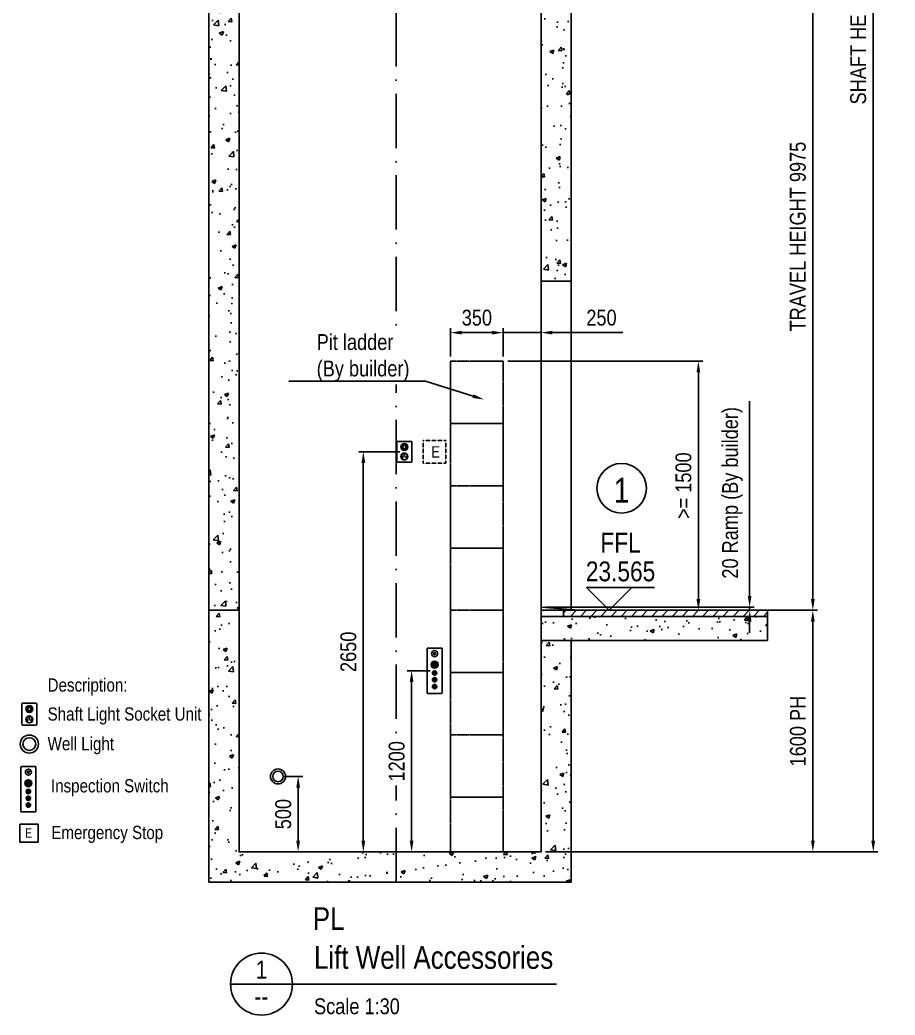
# Model space of a CAD drawing. Header units: millimetres. Extents: x -11456 to 9488, y -4443 to 11834.
# Drawn here: x -10179 to -4380, y -3563 to 3028 of the extents above; entities that cross this region are included whole.
import ezdxf
from ezdxf import colors
from ezdxf.entities.mleader import LeaderData, LeaderLine
from ezdxf.enums import TextEntityAlignment as Align
from ezdxf.math import Vec2, Vec3

# ---------------------------------------------------------------- set-up
doc = ezdxf.new("R2010")
doc.units = ezdxf.units.MM
doc.header["$MEASUREMENT"] = 0
doc.linetypes.add('ACAD_ISO10W100', pattern=[18, 12, -3, 0, -3])
doc.linetypes.add('DASHED', pattern=[0.75, 0.5, -0.25])
for name, color, linetype in [('CONT_35', 2, 'Continuous'), ('CONT_70', 4, 'Continuous'), ('DASHD_25', 1, 'ACAD_ISO10W100'), ('DASHD_35', 2, 'ACAD_ISO10W100'), ('DIM_35', 7, 'Continuous'), ('HATCH_35', 2, 'Continuous'), ('TEXT_35', 2, 'Continuous'), ('TEXT_DWGTITLE', 7, 'Continuous')]:
    doc.layers.add(name, color=color, linetype=linetype)
doc.styles.add('Arial Main', font='ARIALN.TTF')
doc.styles.add('ARIAL-N', font='ARIALN.TTF')
doc.styles.add('Romans', font='romans.shx', dxfattribs={"width": 0.75})
doc.dimstyles.new('KONE_30', dxfattribs={"dimscale": 30, "dimtxt": 3.5, "dimasz": 2.5, "dimexe": 1, "dimexo": 1, "dimgap": 1.5, "dimtad": 1, "dimdec": 0, "dimzin": 0, "dimdsep": 46, "dimtxsty": 'ARIAL-N', "dimcen": 0, "dimclrd": 256, "dimclre": 256, "dimclrt": 256, "dimadec": 1, "dimazin": 3, "dimtfac": 1, "dimtdec": 0, "dimtmove": 0, "dimatfit": 0, "dimfxl": 1, "dimtfill": 1, "dimtolj": 1, "dimtzin": 0, "dimarcsym": 0})
pattern_1 = [(50, (0, 1965.1), (273.277, -23.909), [28.575, -314.325]), (355, (0, 1965.1), (-52.865, 286.585), [22.86, -251.461]), (100.4514, (22.77, 1963.1), (220.412, 262.677), [24.285, -267.135]), (46.184, (0, 2041.3), (406.619, -63.063), [42.862, -471.487]), (96.6356, (33.9, 2036.05), (356.106, 371.14), [36.428, -400.703]), (351.184, (0, 2041.3), (356.106, 371.14), [34.29, -377.19]), (21, (38.1, 2022.26), (227.4216, -153.398), [28.575, -314.325]), (326, (38.1, 2022.26), (92.703, 276.282), [22.86, -251.46]), (71.4514, (57.05, 2009.47), (320.125, 122.884), [24.285, -267.135]), (37.5, (0, 1965.11), (4.6329, 126.8326), [0, -248.412, 0, -255.27, 0, -252.4125]), (7.5, (0, 1965.1), (100.2295, 150.271), [0, -145.542, 0, -242.697, 0, -96.2025]), (327.5, (-84.96, 1965.11), (203.3859, -8.5931), [0, -95.25, 0, -297.18, 0, -394.335]), (317.5, (-123.06, 1965.1), (222.194, 38.1397), [0, -123.825, 0, -197.358, 0, -280.035])]

# ---------------------------------------------------------------- blocks, each defined once
blk = doc.blocks.new('Shaft_PitLadder_SectionView_CHN')
at = {"layer": 'CONT_70', "linetype": 'DASHED'}
blk.add_lwpolyline([(-150, 0), (150, 0), (150, -300), (-150, -300), (-150, 0), (-150, -600), (150, -600), (150, -300), (150, -900), (-150, -900), (-150, -600), (-150, -1200), (150, -1200), (150, -900), (150, -1500), (-150, -1500), (-150, -1200), (-150, -1800), (150, -1800), (150, -1500), (150, -2100), (-150, -2100), (-150, -1800), (-150, -2364), (150, -2364), (150, -2100)], dxfattribs=at)
blk = doc.blocks.new('M004650412_PL1_ShaftAccessories')
at = {"layer": 'HATCH_35'}
h = blk.add_hatch(dxfattribs=at)
h.set_pattern_fill('AR-CONC', color=254, scale=30)
h.paths.add_polyline_path([(35.5, 13454.6), (40, 13454.6), (40, 13468.2), (40, 13565.1), (-1200, 13565.1), (-1200, 13365.1), (35.5, 13365.1)])
h.paths.add_polyline_path([(273.7, 13565.1), (40, 13565.1), (40, 13468.2), (40, 13454.6), (44.5, 13454.6), (44.5, 13365.1), (297.9, 13365.1)])
h.paths.add_polyline_path([(1200, 13565.1), (273.7, 13565.1), (297.9, 13365.1), (310.5, 13365.1), (310.5, 13454.6), (319.5, 13454.6), (319.5, 13365.1), (410.5, 13365.1), (410.5, 13454.6), (419.5, 13454.6), (419.5, 13365.1), (1200, 13365.1)])
h = blk.add_hatch(dxfattribs=at)
h.set_pattern_fill('AR-CONC', color=254, scale=30)
h.paths.add_polyline_path([(-1000, 12490.1), (-1200, 12490.1), (-1200, 8765.1), (-1000, 8765.1)])
h.paths.add_polyline_path([(-1000, 8765.1), (-1200, 8765.1), (-1200, 8165.1), (-1000, 8165.1)])
h.paths.add_polyline_path([(1200, 8565.1), (1000, 8565.1), (1000, 8165.1), (1200, 8165.1)])
h.paths.add_polyline_path([(1000, 10945.1), (1200, 10945.1), (1200, 13365.1), (1000, 13365.1)])
h.paths.add_polyline_path([(-1000, 13365.1), (-1200, 13365.1), (-1200, 12990.1), (-1000, 12990.1)])
h = blk.add_hatch(dxfattribs=at)
h.set_pattern_fill('ANSI31', color=254, scale=15)
h.set_pattern_definition([(45, (0, 1965.105), (-33.67596, 33.67596), [])])
h.paths.add_polyline_path([(1700, 8725.1), (1150, 8725.1), (1150, 8765.1), (1700, 8765.1)])
h = blk.add_hatch(dxfattribs=at)
h.set_pattern_fill('AR-CONC', color=254, scale=1.5)
h.set_pattern_definition(pattern_1)
h.paths.add_polyline_path([(-1200, 7815.1), (-1200, 3815.1), (-1000, 3815.1), (-1000, 7815.1)])
h = blk.add_hatch(dxfattribs=at)
h.set_pattern_fill('AR-CONC', color=254, scale=1.5)
h.set_pattern_definition(pattern_1)
h.paths.add_polyline_path([(1200, 7815.1), (1200, 5995.1), (1000, 5995.1), (1000, 7815.1)])
h = blk.add_hatch(dxfattribs=at)
h.set_pattern_fill('AR-CONC', color=254, scale=1.5)
h.set_pattern_definition(pattern_1)
h.paths.add_polyline_path([(-1200, 2015.1), (-1200, 3815.1), (-1000, 3815.1), (-1000, 2215.1), (1000, 2215.1), (1000, 3615.1), (1200, 3615.1), (1200, 2015.1)])
h.paths.add_polyline_path([(2501.1, 3615.1), (2501.1, 3775.1), (1000, 3775.1), (1000, 3615.1)])
h = blk.add_hatch(dxfattribs=at)
h.set_pattern_fill('ANSI31', color=254, scale=15)
h.set_pattern_definition([(45, (801.136, 1965.105), (-33.676, 33.676), [])])
h.paths.add_polyline_path([(2501.1, 3775.1), (1150, 3775.1), (1150, 3815.1), (2501.1, 3815.1)])
at = {"layer": 'CONT_70'}
for p, q in [((45, 4801.8), (45, 4928.5)), ((50, 4933.5), (140, 4933.5)), ((145, 4928.5), (145, 4801.8)), ((77.6, 4836.8), (78.4, 4837.6)), ((85.1, 4822), (77.6, 4836.8)), ((85.9, 4822.8), (78.4, 4837.6)), ((85.1, 4822), (85.9, 4822.8)), ((94.4, 4833.8), (94.4, 4850)), ((95.6, 4850), (94.4, 4850)), ((95.6, 4833.8), (94.4, 4833.8)), ((95.6, 4833.8), (95.6, 4850)), ((104.1, 4822.8), (111.6, 4837.6)), ((104.9, 4822), (104.1, 4822.8)), ((104.9, 4822), (112.4, 4836.8)), ((112.4, 4836.8), (111.6, 4837.6)), ((140, 4796.8), (50, 4796.8)), ((245, 3560.1), (245, 3270.1)), ((340, 3565.1), (250, 3565.1)), ((345, 3270.1), (345, 3560.1)), ((292, 3443.9), (292, 3466.3)), ((292, 3463.8), (292.5, 3463.8)), ((292.5, 3446.5), (292, 3446.5)), ((292.5, 3463.8), (292.5, 3457)), ((292.5, 3457), (292.5, 3446.5)), ((297.5, 3457), (297.5, 3463.8)), ((297.5, 3463.8), (298, 3463.8)), ((297.5, 3446.5), (297.5, 3457)), ((298, 3446.5), (297.5, 3446.5)), ((298, 3443.9), (298, 3466.3)), ((295, 3410.1), (292, 3406.8)), ((292, 3406.8), (293.8, 3406.8)), ((295, 3363.9), (292.5, 3361.1)), ((293.8, 3406.8), (293.8, 3390.1)), ((293.8, 3390.1), (296.2, 3390.1)), ((298, 3406.8), (295, 3410.1)), ((297.5, 3361.1), (295, 3363.9)), ((296.2, 3390.1), (296.2, 3406.8)), ((296.2, 3406.8), (298, 3406.8)), ((293.8, 3303.4), (292, 3303.4)), ((292, 3303.4), (295, 3300.1)), ((292.5, 3361.1), (294, 3361.1)), ((294, 3349.1), (292.5, 3349.1)), ((292.5, 3349.1), (295, 3346.3)), ((296.2, 3320.1), (293.8, 3320.1)), ((293.8, 3320.1), (293.8, 3303.4)), ((294, 3361.1), (294, 3349.1)), ((295, 3346.3), (297.5, 3349.1)), ((295, 3300.1), (298, 3303.4)), ((296, 3361.1), (297.5, 3361.1)), ((296, 3349.1), (296, 3361.1)), ((297.5, 3349.1), (296, 3349.1)), ((296.2, 3303.4), (296.2, 3320.1)), ((298, 3303.4), (296.2, 3303.4)), ((250, 3265.1), (340, 3265.1))]:
    blk.add_line(p, q, dxfattribs=at)
at = {"layer": 'CONT_70', "linetype": 'DASHED'}
for p, q in [((370, 4940.1), (220, 4940.1)), ((220, 4940.1), (220, 4790.1)), ((370, 4940.1), (370, 4790.1)), ((370, 4790.1), (220, 4790.1))]:
    blk.add_line(p, q, dxfattribs=at)
at = {"layer": 'CONT_70'}
for points in [[(1200, 13565.1), (-1200, 13565.1), (-1200, 13365.1), (1200, 13365.1)], [(-1200, 8765.1), (-1000, 8765.1), (-1000, 13365.1), (-1200, 13365.1)], [(1200, 10945.1), (1000, 10945.1), (1000, 13365.1), (1200, 13365.1)], [(1200, 13134.1), (1304, 13134.1), (1304, 12888.1), (1200, 12888.1)], [(-1000, 12990.1), (-1200, 12990.1), (-1200, 12490.1), (-1000, 12490.1)], [(-1085, 12990.1), (-1115, 12990.1), (-1115, 12490.1), (-1085, 12490.1)], [(1000, 8765.1), (1200, 8765.1), (1200, 10945.1), (1000, 10945.1)], [(1000, 8725.1), (1150, 8725.1), (1150, 8765.1), (1000, 8765.1)], [(1700, 8565.1), (1700, 8725.1), (1000, 8725.1), (1000, 8565.1)], [(1700, 8725.1), (1150, 8725.1), (1150, 8765.1), (1700, 8765.1)], [(1000, 3815.1), (1200, 3815.1), (1200, 5995.1), (1000, 5995.1)], [(-1200, 2015.1), (-1200, 3815.1), (-1000, 3815.1), (-1000, 2215.1), (1000, 2215.1), (1000, 3615.1), (1200, 3615.1), (1200, 2015.1)], [(1000, 3775.1), (1150, 3775.1), (1150, 3815.1), (1000, 3815.1)], [(2501.1, 3615.1), (2501.1, 3775.1), (1000, 3775.1), (1000, 3615.1)], [(2501.1, 3775.1), (1150, 3775.1), (1150, 3815.1), (2501.1, 3815.1)]]:
    blk.add_lwpolyline(points, close=True, dxfattribs=at)
for points in [[(-1000, 8165.1), (-1000, 8765.1), (-1200, 8765.1), (-1200, 8165.1)], [(1000, 8165.1), (1000, 8565.1), (1200, 8565.1), (1200, 8165.1)], [(-1200, 7815.1), (-1200, 3815.1), (-1000, 3815.1), (-1000, 7815.1)], [(1200, 7815.1), (1200, 5995.1), (1000, 5995.1), (1000, 7815.1)]]:
    blk.add_lwpolyline(points, dxfattribs=at)
for centre, radius in [((95, 4896.9), 23), ((95, 4896.9), 21.3), ((95, 4896.9), 12.3), ((95, 4896.9), 11.4), ((95, 4833.8), 23), ((95, 4833.8), 21.5), ((295, 3528.1), 20), ((295, 3528.1), 6.78), ((295, 3455.1), 23), ((295, 3455.1), 21.5), ((295, 3455.1), 14.2), ((295, 3455.1), 12.8), ((295, 3455.1), 12), ((295, 3400.1), 14.2), ((295, 3355.1), 14.2), ((295, 3400.1), 12.8), ((295, 3355.1), 12.8), ((295, 3310.1), 14.2), ((295, 3310.1), 12.8), ((-742.5, 2715.1), 50), ((-742.5, 2715.1), 35)]:
    blk.add_circle(centre, radius, dxfattribs=at)
for centre, radius, start, end in [((50, 4928.5), 5, 90, 180), ((140, 4928.5), 5, 0, 90), ((50, 4801.8), 5, 180, 270), ((140, 4801.8), 5, 270, 0), ((250, 3560.1), 5, 90, 180), ((340, 3560.1), 5, 0, 90), ((292.5, 3466.3), 0.5, 102.55586, 180), ((292.5, 3443.9), 0.5, 180, 257.44414), ((295, 3455.1), 9, 73.87239, 106.12761), ((295, 3465.6), 9, 253.87238, 286.12762), ((295, 3455.1), 9, 253.87265, 286.12726), ((297.5, 3466.3), 0.5, 0, 77.44414), ((297.5, 3443.9), 0.5, 282.55586, 0), ((250, 3270.1), 5, 180, 270), ((340, 3270.1), 5, 270, 0)]:
    blk.add_arc(centre, radius, start, end, dxfattribs=at)
for points, knots in [([(292, 3443.9), (292, 3443.9), (292, 3443.9), (292, 3443.9), (291.9, 3443.9), (291.9, 3443.9), (291.8, 3443.9), (291.6, 3444), (291.4, 3444), (291.2, 3444.1), (290.9, 3444.2), (290.5, 3444.3), (289.9, 3444.6), (289.1, 3445), (288.2, 3445.6), (287.3, 3446.3), (286.5, 3447.1), (285.5, 3448.4), (284.4, 3450.2), (283.6, 3452.6), (283.4, 3455.1), (283.6, 3457.6), (284.4, 3460), (285.7, 3462.2), (287.3, 3463.9), (289, 3465.2), (290.3, 3465.8), (291.2, 3466.1), (291.6, 3466.2), (291.9, 3466.3), (292, 3466.3), (292, 3466.3)], [0, 0, 0, 0, 0.000186, 0.000744, 0.001672, 0.002971, 0.006676, 0.011847, 0.018469, 0.026519, 0.035969, 0.046783, 0.072291, 0.102495, 0.136612, 0.173684, 0.212747, 0.253005, 0.334975, 0.417529, 0.500153, 0.582777, 0.665331, 0.747299, 0.826514, 0.897615, 0.953266, 0.973513, 0.98817, 0.997034, 1, 1, 1, 1]), ([(292.5, 3463.8), (292.5, 3463.9), (292.5, 3464.3), (292.5, 3464.9), (292.4, 3465.4), (292.4, 3465.9), (292.4, 3466.2), (292.4, 3466.4), (292.4, 3466.6), (292.4, 3466.7), (292.4, 3466.7), (292.4, 3466.8), (292.4, 3466.8), (292.4, 3466.8)], [0, 0, 0, 0, 0.193056, 0.379214, 0.551575, 0.703504, 0.8289, 0.879969, 0.922542, 0.956144, 0.980419, 0.995085, 1, 1, 1, 1]), ([(292.4, 3443.4), (292.4, 3443.4), (292.4, 3443.4), (292.4, 3443.5), (292.4, 3443.5), (292.4, 3443.6), (292.4, 3443.8), (292.4, 3444), (292.4, 3444.3), (292.4, 3444.8), (292.5, 3445.3), (292.5, 3445.9), (292.5, 3446.3), (292.5, 3446.5)], [0, 0, 0, 0, 0.004915, 0.019581, 0.043856, 0.077458, 0.120031, 0.1711, 0.296496, 0.448425, 0.620786, 0.806944, 1, 1, 1, 1]), ([(297.6, 3466.8), (297.6, 3466.8), (297.6, 3466.8), (297.6, 3466.7), (297.6, 3466.7), (297.6, 3466.6), (297.6, 3466.4), (297.6, 3466.2), (297.6, 3465.9), (297.6, 3465.4), (297.5, 3464.9), (297.5, 3464.3), (297.5, 3463.9), (297.5, 3463.8)], [0, 0, 0, 0, 0.004915, 0.019581, 0.043856, 0.077458, 0.120031, 0.1711, 0.296496, 0.448425, 0.620786, 0.806944, 1, 1, 1, 1]), ([(297.5, 3446.5), (297.5, 3446.3), (297.5, 3445.9), (297.5, 3445.3), (297.6, 3444.8), (297.6, 3444.3), (297.6, 3444), (297.6, 3443.8), (297.6, 3443.6), (297.6, 3443.5), (297.6, 3443.5), (297.6, 3443.4), (297.6, 3443.4), (297.6, 3443.4)], [0, 0, 0, 0, 0.193056, 0.379214, 0.551575, 0.703504, 0.8289, 0.879969, 0.922542, 0.956144, 0.980419, 0.995085, 1, 1, 1, 1]), ([(298, 3466.3), (298, 3466.3), (298, 3466.3), (298, 3466.3), (298.1, 3466.3), (298.1, 3466.3), (298.2, 3466.3), (298.4, 3466.2), (298.6, 3466.2), (298.8, 3466.1), (299.1, 3466), (299.5, 3465.9), (300.1, 3465.6), (300.9, 3465.2), (301.8, 3464.6), (302.7, 3463.9), (303.5, 3463.1), (304.5, 3461.8), (305.6, 3460), (306.4, 3457.6), (306.6, 3455.1), (306.4, 3452.6), (305.6, 3450.2), (304.3, 3448), (302.7, 3446.3), (301.3, 3445.2), (300.1, 3444.6), (299.4, 3444.3), (298.8, 3444.1), (298.4, 3444), (298.1, 3443.9), (298, 3443.9), (298, 3443.9)], [0, 0, 0, 0, 0.000186, 0.000744, 0.001672, 0.00297, 0.006675, 0.011846, 0.018468, 0.026518, 0.035968, 0.046782, 0.072289, 0.102492, 0.136608, 0.173679, 0.212741, 0.252997, 0.334964, 0.417514, 0.500134, 0.582755, 0.665305, 0.74727, 0.826482, 0.89758, 0.927775, 0.95327, 0.973516, 0.988171, 0.997034, 1, 1, 1, 1])]:
    blk.add_open_spline(points, degree=3, knots=knots, dxfattribs=at)
at = {"layer": 'DASHD_25', "ltscale": 30}
for p, q in [((40, 8165.1), (40, 13565.1)), ((40, 2015.1), (40, 7815.1))]:
    blk.add_line(p, q, dxfattribs=at)
at = {"layer": 'DASHD_35', "ltscale": 20}
for p, q in [((-1280, 8165.1), (1280, 8165.1)), ((-1280, 7815.1), (1280, 7815.1))]:
    blk.add_line(p, q, dxfattribs=at)
at = {"layer": 'HATCH_35', "xscale": 1.166666666666667, "yscale": 1.375, "zscale": 1.166666666666667}
blk.add_blockref('Shaft_PitLadder_SectionView_CHN', (575, 5465.1), dxfattribs=at)
at = {"layer": 'CONT_70', "insert": (273.6, 4902), "char_height": 75, "width": 10.492, "attachment_point": 1, "style": 'ARIAL-N'}
blk.add_mtext('E', dxfattribs=at)
blk = doc.blocks.new('*D33')
at = {"layer": 'Defpoints', "color": 0, "transparency": 16777216}
for p in [(-7430.8, -1281.9), (-7583.2, -2481.9), (-6725.8, -2481.9)]:
    blk.add_point(p, dxfattribs=at)
at = {"layer": 'DIM_35', "lineweight": -2, "transparency": 16777216}
for p, q in [((-7460.8, -1281.9), (-7613.2, -1281.9)), ((-7583.2, -1356.9), (-7583.2, -2406.9)), ((-6755.8, -2481.9), (-7613.2, -2481.9))]:
    blk.add_line(p, q, dxfattribs=at)
at = {"layer": 'DIM_35', "transparency": 16777216}
for points in [[(-7595.7, -1356.9), (-7570.7, -1356.9), (-7583.2, -1281.9)], [(-7595.7, -2406.9), (-7570.7, -2406.9), (-7583.2, -2481.9)]]:
    blk.add_solid(points, dxfattribs=at)
at = {"layer": 'DIM_35', "transparency": 16777216, "insert": (-7681.8, -1881.9), "char_height": 105, "attachment_point": 5, "rotation": 90, "style": 'ARIAL-N', "bg_fill": 3, "box_fill_scale": 1.25, "bg_fill_color": 256, "bg_fill_true_color": 13158600, "bg_fill_transparency": 0}
blk.add_mtext('\\A1;1200', dxfattribs=at)
blk = doc.blocks.new('*D34')
at = {"layer": 'Defpoints', "color": 0, "transparency": 16777216}
for p in [(-7903.1, 168.1), (-7630.8, 168.1), (-7685.8, -2481.9)]:
    blk.add_point(p, dxfattribs=at)
at = {"layer": 'DIM_35', "lineweight": -2, "transparency": 16777216}
for p, q in [((-7660.8, 168.1), (-7933.1, 168.1)), ((-7903.1, -2406.9), (-7903.1, 93.1)), ((-7715.8, -2481.9), (-7933.1, -2481.9))]:
    blk.add_line(p, q, dxfattribs=at)
at = {"layer": 'DIM_35', "transparency": 16777216}
for points in [[(-7915.6, 93.1), (-7890.6, 93.1), (-7903.1, 168.1)], [(-7915.6, -2406.9), (-7890.6, -2406.9), (-7903.1, -2481.9)]]:
    blk.add_solid(points, dxfattribs=at)
at = {"layer": 'DIM_35', "transparency": 16777216, "insert": (-8001.7, -1156.9), "char_height": 105, "attachment_point": 5, "rotation": 90, "style": 'ARIAL-N', "bg_fill": 3, "box_fill_scale": 1.25, "bg_fill_color": 256, "bg_fill_true_color": 13158600, "bg_fill_transparency": 0}
blk.add_mtext('\\A1;2650', dxfattribs=at)
blk = doc.blocks.new('*D35')
at = {"layer": 'Defpoints', "color": 0, "transparency": 16777216}
for p in [(-6975.8, 768.1), (-6725.8, -881.9), (-5683.2, -881.9)]:
    blk.add_point(p, dxfattribs=at)
at = {"layer": 'DIM_35', "lineweight": -2, "transparency": 16777216}
for p, q in [((-6945.8, 768.1), (-5653.2, 768.1)), ((-5683.2, 693.1), (-5683.2, -806.9)), ((-6695.8, -881.9), (-5653.2, -881.9))]:
    blk.add_line(p, q, dxfattribs=at)
at = {"layer": 'DIM_35', "transparency": 16777216}
for points in [[(-5695.7, 693.1), (-5670.7, 693.1), (-5683.2, 768.1)], [(-5695.7, -806.9), (-5670.7, -806.9), (-5683.2, -881.9)]]:
    blk.add_solid(points, dxfattribs=at)
at = {"layer": 'DIM_35', "transparency": 16777216, "insert": (-5781.8, -56.9), "char_height": 105, "attachment_point": 5, "rotation": 90, "style": 'ARIAL-N', "bg_fill": 3, "box_fill_scale": 1.25, "bg_fill_color": 256, "bg_fill_true_color": 13158600, "bg_fill_transparency": 0}
blk.add_mtext('\\A1;>= 1500', dxfattribs=at)
blk = doc.blocks.new('*D36')
at = {"layer": 'Defpoints', "color": 0, "transparency": 16777216}
for p in [(-7325.8, 957), (-7325.8, 768.1), (-6975.8, 768.1)]:
    blk.add_point(p, dxfattribs=at)
at = {"layer": 'DIM_35', "lineweight": -2, "transparency": 16777216}
for p, q in [((-7325.8, 798.1), (-7325.8, 987)), ((-7050.8, 957), (-7250.8, 957)), ((-6975.8, 798.1), (-6975.8, 987))]:
    blk.add_line(p, q, dxfattribs=at)
at = {"layer": 'DIM_35', "transparency": 16777216}
for points in [[(-7250.8, 969.5), (-7250.8, 944.5), (-7325.8, 957)], [(-7050.8, 969.5), (-7050.8, 944.5), (-6975.8, 957)]]:
    blk.add_solid(points, dxfattribs=at)
at = {"layer": 'DIM_35', "transparency": 16777216, "insert": (-7150.8, 1055.6), "char_height": 105, "attachment_point": 5, "style": 'ARIAL-N', "bg_fill": 3, "box_fill_scale": 1.25, "bg_fill_color": 256, "bg_fill_true_color": 13158600, "bg_fill_transparency": 0}
blk.add_mtext('\\A1;350', dxfattribs=at)
blk = doc.blocks.new('*D37')
at = {"layer": 'Defpoints', "color": 0, "transparency": 16777216}
for p in [(-8468.3, -1981.9), (-8334.9, -1981.9), (-8725.8, -2481.9)]:
    blk.add_point(p, dxfattribs=at)
at = {"layer": 'DIM_35', "lineweight": -2, "transparency": 16777216}
for p, q in [((-8438.3, -1981.9), (-8304.9, -1981.9)), ((-8334.9, -2406.9), (-8334.9, -2056.9)), ((-8695.8, -2481.9), (-8304.9, -2481.9))]:
    blk.add_line(p, q, dxfattribs=at)
at = {"layer": 'DIM_35', "transparency": 16777216}
for points in [[(-8347.4, -2056.9), (-8322.4, -2056.9), (-8334.9, -1981.9)], [(-8347.4, -2406.9), (-8322.4, -2406.9), (-8334.9, -2481.9)]]:
    blk.add_solid(points, dxfattribs=at)
at = {"layer": 'DIM_35', "transparency": 16777216, "insert": (-8433.5, -2231.9), "char_height": 105, "attachment_point": 5, "rotation": 90, "style": 'ARIAL-N', "bg_fill": 3, "box_fill_scale": 1.25, "bg_fill_color": 256, "bg_fill_true_color": 13158600, "bg_fill_transparency": 0}
blk.add_mtext('\\A1;500', dxfattribs=at)
blk = doc.blocks.new('*D38')
at = {"layer": 'Defpoints', "color": 0, "transparency": 16777216}
for p in [(-6725.8, -861.9), (-6725.8, -881.9), (-5343.5, -861.9)]:
    blk.add_point(p, dxfattribs=at)
at = {"layer": 'DIM_35', "lineweight": -2, "transparency": 16777216}
for p, q in [((-5343.5, -786.9), (-5343.5, 503.8)), ((-6695.8, -861.9), (-5313.5, -861.9)), ((-6695.8, -881.9), (-5313.5, -881.9)), ((-5343.5, -881.9), (-5343.5, -861.9)), ((-5343.5, -956.9), (-5343.5, -1031.9))]:
    blk.add_line(p, q, dxfattribs=at)
at = {"layer": 'DIM_35', "transparency": 16777216}
for points in [[(-5356, -786.9), (-5331, -786.9), (-5343.5, -861.9)], [(-5356, -956.9), (-5331, -956.9), (-5343.5, -881.9)]]:
    blk.add_solid(points, dxfattribs=at)
at = {"layer": 'DIM_35', "transparency": 16777216, "insert": (-5457.3, -104), "char_height": 105, "attachment_point": 5, "rotation": 90, "style": 'ARIAL-N', "bg_fill": 3, "box_fill_scale": 1.25, "bg_fill_color": 256, "bg_fill_true_color": 13158600, "bg_fill_transparency": 0}
blk.add_mtext('\\A1;20 Ramp (By builder)', dxfattribs=at)
blk = doc.blocks.new('Floor_marker')
blk.add_circle((0.15, -5.02), 3.5)
at = {"layer": 'CONT_35', "style": 'Romans', "width": 0.9}
blk.add_attdef('?', text='', height=3.5, dxfattribs=at).set_placement((0.15, -5.29), align=Align.MIDDLE)
blk = doc.blocks.new('*D29')
at = {"layer": 'Defpoints', "color": 0, "transparency": 16777216}
for p in [(-6525.8, -881.9), (-6725.8, -2481.9), (-4924.7, -2481.9)]:
    blk.add_point(p, dxfattribs=at)
at = {"layer": 'DIM_35', "lineweight": -2, "transparency": 16777216}
for p, q in [((-6495.8, -881.9), (-4894.7, -881.9)), ((-4924.7, -956.9), (-4924.7, -2406.9)), ((-6695.8, -2481.9), (-4894.7, -2481.9))]:
    blk.add_line(p, q, dxfattribs=at)
at = {"layer": 'DIM_35', "transparency": 16777216}
for points in [[(-4937.2, -956.9), (-4912.2, -956.9), (-4924.7, -881.9)], [(-4937.2, -2406.9), (-4912.2, -2406.9), (-4924.7, -2481.9)]]:
    blk.add_solid(points, dxfattribs=at)
at = {"layer": 'DIM_35', "transparency": 16777216, "insert": (-5023.3, -1681.9), "char_height": 105, "attachment_point": 5, "rotation": 90, "style": 'ARIAL-N', "bg_fill": 3, "box_fill_scale": 1.25, "bg_fill_color": 256, "bg_fill_true_color": 13158600, "bg_fill_transparency": 0}
blk.add_mtext('\\A1;1600 PH', dxfattribs=at)
blk = doc.blocks.new('*D30')
at = {"layer": 'Defpoints', "color": 0, "transparency": 16777216}
for p in [(-6025.8, 4068.1), (-4924.7, 4068.1), (-6525.8, -881.9)]:
    blk.add_point(p, dxfattribs=at)
at = {"layer": 'DIM_35', "lineweight": -2, "transparency": 16777216}
for p, q in [((-5995.8, 4068.1), (-4894.7, 4068.1)), ((-4924.7, -806.9), (-4924.7, 3993.1)), ((-6495.8, -881.9), (-4894.7, -881.9))]:
    blk.add_line(p, q, dxfattribs=at)
at = {"layer": 'DIM_35', "transparency": 16777216}
for points in [[(-4937.2, 3993.1), (-4912.2, 3993.1), (-4924.7, 4068.1)], [(-4937.2, -806.9), (-4912.2, -806.9), (-4924.7, -881.9)]]:
    blk.add_solid(points, dxfattribs=at)
at = {"layer": 'DIM_35', "transparency": 16777216, "insert": (-5024, 1593.1), "char_height": 105, "attachment_point": 5, "rotation": 90, "style": 'ARIAL-N', "bg_fill": 3, "box_fill_scale": 1.25, "bg_fill_color": 256, "bg_fill_true_color": 13158600, "bg_fill_transparency": 0}
blk.add_mtext('\\A1;TRAVEL HEIGHT 9975', dxfattribs=at)
blk = doc.blocks.new('*D32')
at = {"layer": 'Defpoints', "color": 0, "transparency": 16777216}
for p in [(-6525.8, 8668.1), (-4524.7, 8668.1), (-6725.8, -2481.9)]:
    blk.add_point(p, dxfattribs=at)
at = {"layer": 'DIM_35', "lineweight": -2, "transparency": 16777216}
for p, q in [((-6495.8, 8668.1), (-4494.7, 8668.1)), ((-4524.7, -2406.9), (-4524.7, 8593.1)), ((-6695.8, -2481.9), (-4494.7, -2481.9))]:
    blk.add_line(p, q, dxfattribs=at)
at = {"layer": 'DIM_35', "transparency": 16777216}
for points in [[(-4537.2, 8593.1), (-4512.2, 8593.1), (-4524.7, 8668.1)], [(-4537.2, -2406.9), (-4512.2, -2406.9), (-4524.7, -2481.9)]]:
    blk.add_solid(points, dxfattribs=at)
at = {"layer": 'DIM_35', "transparency": 16777216, "insert": (-4624, 3093.1), "char_height": 105, "attachment_point": 5, "rotation": 90, "style": 'ARIAL-N', "bg_fill": 3, "box_fill_scale": 1.25, "bg_fill_color": 256, "bg_fill_true_color": 13158600, "bg_fill_transparency": 0}
blk.add_mtext('\\A1;SHAFT HEIGHT 16175', dxfattribs=at)
blk = doc.blocks.new('*D39')
at = {"layer": 'Defpoints', "color": 0, "transparency": 16777216}
for p in [(-6725.8, 957), (-6975.8, 768.1), (-6725.8, -881.9)]:
    blk.add_point(p, dxfattribs=at)
at = {"layer": 'DIM_35', "lineweight": -2, "transparency": 16777216}
for p, q in [((-7050.8, 957), (-7125.8, 957)), ((-6975.8, 798.1), (-6975.8, 987)), ((-6975.8, 957), (-6725.8, 957)), ((-6725.8, -851.9), (-6725.8, 987)), ((-6650.8, 957), (-6184.5, 957))]:
    blk.add_line(p, q, dxfattribs=at)
at = {"layer": 'DIM_35', "transparency": 16777216}
for points in [[(-7050.8, 969.5), (-7050.8, 944.5), (-6975.8, 957)], [(-6650.8, 969.5), (-6650.8, 944.5), (-6725.8, 957)]]:
    blk.add_solid(points, dxfattribs=at)
at = {"layer": 'DIM_35', "transparency": 16777216, "insert": (-6325.1, 1055.6), "char_height": 105, "attachment_point": 5, "style": 'ARIAL-N', "bg_fill": 3, "box_fill_scale": 1.25, "bg_fill_color": 256, "bg_fill_true_color": 13158600, "bg_fill_transparency": 0}
blk.add_mtext('\\A1;250', dxfattribs=at)

msp = doc.modelspace()

# ---------------------------------------------------------------- linework, layer by layer
at = {"color": 4, "linetype": 'Continuous'}
for p, q in [((-10178.5, -2297.6), (-10058.5, -2297.6)), ((-10178.5, -2417.6), (-10058.5, -2417.6))]:
    msp.add_line(p, q, dxfattribs=at)
at = {"color": 4}
for p, q in [((-10178.5, -2297.6), (-10178.5, -2417.6)), ((-10058.5, -2297.6), (-10058.5, -2417.6))]:
    msp.add_line(p, q, dxfattribs=at)
msp.add_line((-8783.1, -3357.3), (-6622.2, -3357.3))
at = {"color": 4, "linetype": 'Continuous'}
for radius in [60, 42]:
    msp.add_circle((-10116, -1767.7), radius, dxfattribs=at)
msp.add_circle((-8577.7, -3357.3), 205.3)
at = {"layer": 'CONT_70'}
for p, q in [((-10166, -1636.8), (-10166, -1501.8)), ((-10161, -1496.8), (-10071, -1496.8)), ((-10066, -1501.8), (-10066, -1636.8)), ((-10071, -1641.8), (-10161, -1641.8)), ((-10133.3, -1601.8), (-10132.6, -1600.9)), ((-10125.8, -1616.6), (-10133.3, -1601.8)), ((-10125.1, -1615.7), (-10132.6, -1600.9)), ((-10125.8, -1616.6), (-10125.1, -1615.7)), ((-10116.6, -1604.8), (-10116.6, -1588.5)), ((-10115.3, -1588.5), (-10116.6, -1588.5)), ((-10115.3, -1604.8), (-10116.6, -1604.8)), ((-10115.3, -1604.8), (-10115.3, -1588.5)), ((-10106.9, -1615.7), (-10099.4, -1600.9)), ((-10106.1, -1616.6), (-10106.9, -1615.7)), ((-10106.1, -1616.6), (-10098.6, -1601.8)), ((-10098.6, -1601.8), (-10099.4, -1600.9)), ((-10172.4, -1921.9), (-10172.4, -2211.9)), ((-10077.4, -1916.9), (-10167.4, -1916.9)), ((-10072.4, -2211.9), (-10072.4, -1921.9)), ((-10125.4, -2038.1), (-10125.4, -2015.7)), ((-10125.4, -2018.2), (-10124.9, -2018.2)), ((-10124.9, -2035.5), (-10125.4, -2035.5)), ((-10124.9, -2018.2), (-10124.9, -2025)), ((-10124.9, -2025), (-10124.9, -2035.5)), ((-10119.9, -2025), (-10119.9, -2018.2)), ((-10119.9, -2018.2), (-10119.4, -2018.2)), ((-10119.9, -2035.5), (-10119.9, -2025)), ((-10119.4, -2035.5), (-10119.9, -2035.5)), ((-10119.4, -2038.1), (-10119.4, -2015.7)), ((-10122.4, -2071.9), (-10125.4, -2075.2)), ((-10125.4, -2075.2), (-10123.6, -2075.2)), ((-10123.6, -2075.2), (-10123.6, -2091.9)), ((-10123.6, -2091.9), (-10121.1, -2091.9)), ((-10119.4, -2075.2), (-10122.4, -2071.9)), ((-10121.1, -2091.9), (-10121.1, -2075.2)), ((-10121.1, -2075.2), (-10119.4, -2075.2)), ((-10122.4, -2118.1), (-10124.9, -2120.9)), ((-10124.9, -2120.9), (-10123.4, -2120.9)), ((-10123.4, -2132.9), (-10124.9, -2132.9)), ((-10124.9, -2132.9), (-10122.4, -2135.7)), ((-10121.1, -2161.9), (-10123.6, -2161.9)), ((-10123.6, -2161.9), (-10123.6, -2178.6)), ((-10123.4, -2120.9), (-10123.4, -2132.9)), ((-10119.9, -2120.9), (-10122.4, -2118.1)), ((-10122.4, -2135.7), (-10119.9, -2132.9)), ((-10121.4, -2120.9), (-10119.9, -2120.9)), ((-10121.4, -2132.9), (-10121.4, -2120.9)), ((-10119.9, -2132.9), (-10121.4, -2132.9)), ((-10121.1, -2178.6), (-10121.1, -2161.9)), ((-10167.4, -2216.9), (-10077.4, -2216.9)), ((-10123.6, -2178.6), (-10125.4, -2178.6)), ((-10125.4, -2178.6), (-10122.4, -2181.9)), ((-10122.4, -2181.9), (-10119.4, -2178.6)), ((-10119.4, -2178.6), (-10121.1, -2178.6))]:
    msp.add_line(p, q, dxfattribs=at)
for centre, radius in [((-10116, -1535.3), 23), ((-10116, -1535.3), 21.3), ((-10116, -1535.3), 12.3), ((-10116, -1535.3), 11.4), ((-10116, -1604.8), 23), ((-10116, -1604.8), 21.5), ((-10122.4, -1953.9), 20), ((-10122.4, -1953.9), 6.78), ((-10122.4, -2026.9), 23), ((-10122.4, -2026.9), 21.5), ((-10122.4, -2026.9), 14.2), ((-10122.4, -2026.9), 12.8), ((-10122.4, -2026.9), 12), ((-10122.4, -2081.9), 14.2), ((-10122.4, -2081.9), 12.8), ((-10122.4, -2126.9), 14.2), ((-10122.4, -2171.9), 14.2), ((-10122.4, -2126.9), 12.8), ((-10122.4, -2171.9), 12.8)]:
    msp.add_circle(centre, radius, dxfattribs=at)
for centre, radius, start, end in [((-10161, -1501.8), 5, 90, 180), ((-10071, -1501.8), 5, 0, 90), ((-10161, -1636.8), 5, 180, 270), ((-10071, -1636.8), 5, 270, 0), ((-10167.4, -1921.9), 5, 90, 180), ((-10077.4, -1921.9), 5, 0, 90), ((-10124.9, -2015.7), 0.5, 102.55586, 180), ((-10124.9, -2038.1), 0.5, 180, 257.44414), ((-10122.4, -2026.9), 9, 73.87239, 106.12761), ((-10122.4, -2016.3), 9, 253.87238, 286.12762), ((-10122.4, -2026.9), 9, 253.87265, 286.12726), ((-10119.9, -2015.7), 0.5, 0, 77.44414), ((-10119.9, -2038.1), 0.5, 282.55586, 0), ((-10167.4, -2211.9), 5, 180, 270), ((-10077.4, -2211.9), 5, 270, 0)]:
    msp.add_arc(centre, radius, start, end, dxfattribs=at)
for points, knots in [([(-10125.4, -2038.1), (-10125.4, -2038.1), (-10125.4, -2038.1), (-10125.4, -2038.1), (-10125.4, -2038.1), (-10125.5, -2038.1), (-10125.6, -2038.1), (-10125.7, -2038), (-10125.9, -2038), (-10126.1, -2037.9), (-10126.4, -2037.8), (-10126.8, -2037.6), (-10127.5, -2037.4), (-10128.3, -2037), (-10129.1, -2036.4), (-10130, -2035.7), (-10130.9, -2034.9), (-10131.9, -2033.6), (-10132.9, -2031.8), (-10133.7, -2029.4), (-10134, -2026.9), (-10133.7, -2024.4), (-10132.9, -2022), (-10131.7, -2019.8), (-10130.1, -2018.1), (-10128.4, -2016.8), (-10127, -2016.2), (-10126.2, -2015.9), (-10125.8, -2015.8), (-10125.5, -2015.7), (-10125.4, -2015.7), (-10125.4, -2015.7)], [0, 0, 0, 0, 0.000186, 0.000744, 0.001672, 0.002971, 0.006676, 0.011847, 0.018469, 0.026519, 0.035969, 0.046783, 0.072291, 0.102495, 0.136612, 0.173684, 0.212747, 0.253005, 0.334975, 0.417529, 0.500153, 0.582777, 0.665331, 0.747299, 0.826514, 0.897615, 0.953266, 0.973513, 0.98817, 0.997034, 1, 1, 1, 1]), ([(-10124.9, -2018.2), (-10124.9, -2018), (-10124.9, -2017.7), (-10124.9, -2017.1), (-10124.9, -2016.6), (-10124.9, -2016.1), (-10124.9, -2015.8), (-10125, -2015.5), (-10125, -2015.4), (-10125, -2015.3), (-10125, -2015.2), (-10125, -2015.2), (-10125, -2015.2), (-10125, -2015.2)], [0, 0, 0, 0, 0.193056, 0.379214, 0.551575, 0.703504, 0.8289, 0.879969, 0.922542, 0.956144, 0.980419, 0.995085, 1, 1, 1, 1]), ([(-10125, -2038.6), (-10125, -2038.6), (-10125, -2038.6), (-10125, -2038.5), (-10125, -2038.5), (-10125, -2038.4), (-10125, -2038.2), (-10124.9, -2038), (-10124.9, -2037.7), (-10124.9, -2037.2), (-10124.9, -2036.7), (-10124.9, -2036.1), (-10124.9, -2035.7), (-10124.9, -2035.5)], [0, 0, 0, 0, 0.004915, 0.019581, 0.043856, 0.077458, 0.120031, 0.1711, 0.296496, 0.448425, 0.620786, 0.806944, 1, 1, 1, 1]), ([(-10119.7, -2015.2), (-10119.7, -2015.2), (-10119.7, -2015.2), (-10119.7, -2015.2), (-10119.7, -2015.3), (-10119.8, -2015.4), (-10119.8, -2015.5), (-10119.8, -2015.8), (-10119.8, -2016.1), (-10119.8, -2016.6), (-10119.8, -2017.1), (-10119.8, -2017.7), (-10119.8, -2018), (-10119.9, -2018.2)], [0, 0, 0, 0, 0.004915, 0.019581, 0.043856, 0.077458, 0.120031, 0.1711, 0.296496, 0.448425, 0.620786, 0.806944, 1, 1, 1, 1]), ([(-10119.9, -2035.5), (-10119.8, -2035.7), (-10119.8, -2036.1), (-10119.8, -2036.7), (-10119.8, -2037.2), (-10119.8, -2037.7), (-10119.8, -2038), (-10119.8, -2038.2), (-10119.8, -2038.4), (-10119.7, -2038.5), (-10119.7, -2038.5), (-10119.7, -2038.6), (-10119.7, -2038.6), (-10119.7, -2038.6)], [0, 0, 0, 0, 0.193056, 0.379214, 0.551575, 0.703504, 0.8289, 0.879969, 0.922542, 0.956144, 0.980419, 0.995085, 1, 1, 1, 1]), ([(-10119.4, -2015.7), (-10119.4, -2015.7), (-10119.3, -2015.7), (-10119.3, -2015.7), (-10119.3, -2015.7), (-10119.2, -2015.7), (-10119.1, -2015.7), (-10119, -2015.8), (-10118.8, -2015.8), (-10118.6, -2015.9), (-10118.3, -2016), (-10117.9, -2016.1), (-10117.2, -2016.4), (-10116.4, -2016.8), (-10115.6, -2017.4), (-10114.7, -2018.1), (-10113.9, -2018.9), (-10112.8, -2020.2), (-10111.8, -2022), (-10111, -2024.4), (-10110.7, -2026.9), (-10111, -2029.4), (-10111.8, -2031.8), (-10113, -2034), (-10114.6, -2035.7), (-10116.1, -2036.8), (-10117.2, -2037.4), (-10117.9, -2037.7), (-10118.5, -2037.9), (-10118.9, -2038), (-10119.2, -2038.1), (-10119.3, -2038.1), (-10119.4, -2038.1)], [0, 0, 0, 0, 0.000186, 0.000744, 0.001672, 0.00297, 0.006675, 0.011846, 0.018468, 0.026518, 0.035968, 0.046782, 0.072289, 0.102492, 0.136608, 0.173679, 0.212741, 0.252997, 0.334964, 0.417514, 0.500134, 0.582755, 0.665305, 0.74727, 0.826482, 0.89758, 0.927775, 0.95327, 0.973516, 0.988171, 0.997034, 1, 1, 1, 1])]:
    msp.add_open_spline(points, degree=3, knots=knots, dxfattribs=at)

# ---------------------------------------------------------------- block references
msp.add_blockref('M004650412_PL1_ShaftAccessories', (-7725.8, -4697))

# ---------------------------------------------------------------- texts
at = {"color": 4, "style": 'ARIAL-N'}
msp.add_text('E', height=60, dxfattribs=at).set_placement((-10143.8, -2386.8))
at = {"layer": 'TEXT_35', "style": 'ARIAL-N'}
for s, p in [('Description:', (-9994.8, -1420.3)), ('Shaft Light Socket Unit ', (-9994.8, -1612.2)), ('Well Light', (-9994.8, -1809.1)), ('Inspection Switch', (-9972.8, -2087.7)), ('Emergency Stop', (-9970.2, -2397))]:
    msp.add_text(s, height=87.5, dxfattribs=at).set_placement(p)
at = {"layer": 'TEXT_DWGTITLE', "color": 7, "style": 'Arial Main'}
for s, height, p in [('PL', 150, (-8237.7, -2998.4)), ('Lift Well Accessories', 150, (-8230.1, -3256.1)), ('Scale 1:30', 105, (-8229.6, -3556.8))]:
    msp.add_text(s, height=height, dxfattribs=at).set_placement(p)
for s, p in [('1', (-8578.3, -3322.2)), ('--', (-8578.3, -3499))]:
    msp.add_text(s, height=120, dxfattribs=at).set_placement(p, align=Align.CENTER)

# ---------------------------------------------------------------- next in the draw order: dimensions: what is measured, and where the dimension line sits
at = {"layer": 'DIM_35'}
dim = msp.add_linear_dim(base=(-5683.2, -881.9), p1=(-6975.8, 768.1), p2=(-6725.8, -881.9), angle=90, text='>= 1500', dimstyle='KONE_30', dxfattribs=at)
dim.commit()
dim.dimension.update_dxf_attribs({"geometry": '*D35', "text_midpoint": (-5781.8, -56.9)})
for base, p1, p2, picture, middle in [((-7583.2, -2481.9), (-7430.8, -1281.9), (-6725.8, -2481.9), '*D33', (-7681.8, -1881.9)), ((-8334.9, -1981.9), (-8725.8, -2481.9), (-8468.3, -1981.9), '*D37', (-8433.5, -2231.9))]:
    dim = msp.add_linear_dim(base=base, p1=p1, p2=p2, angle=90, dimstyle='KONE_30', dxfattribs=at)
    dim.commit()
    dim.dimension.update_dxf_attribs({"geometry": picture, "text_midpoint": middle})

# ---------------------------------------------------------------- next in the draw order: linework, layer by layer
at = {"layer": 'CONT_70'}
msp.add_line((-6725.8, -861.9), (-6475.8, -881.9), dxfattribs=at)
at = {"layer": 'TEXT_35', "linetype": 'Continuous', "ltscale": 0.25}
msp.add_line((-6423.8, -731.9), (-5973.8, -731.9), dxfattribs=at)
msp.add_lwpolyline([(-6423.8, -731.9), (-6273.8, -881.9), (-6123.8, -731.9)], dxfattribs=at)

# ---------------------------------------------------------------- next in the draw order: texts
at = {"layer": 'TEXT_35', "linetype": 'Continuous', "ltscale": 0.25, "style": 'ARIAL-N'}
msp.add_text('FFL', height=131.25, dxfattribs=at).set_placement((-6198.8, -434.2), align=Align.MIDDLE)

# ---------------------------------------------------------------- next in the draw order: dimensions: what is measured, and where the dimension line sits
at = {"layer": 'DIM_35'}
dim = msp.add_linear_dim(base=(-7325.8, 957), p1=(-6975.8, 768.1), p2=(-7325.8, 768.1), dimstyle='KONE_30', dxfattribs=at)
dim.commit()
dim.dimension.update_dxf_attribs({"geometry": '*D36', "text_midpoint": (-7150.8, 957), "dimtype": 160})
dim = msp.add_linear_dim(base=(-7903.1, 168.1), p1=(-7685.8, -2481.9), p2=(-7630.8, 168.1), angle=90, dimstyle='KONE_30', dxfattribs=at)
dim.commit()
dim.dimension.update_dxf_attribs({"geometry": '*D34', "text_midpoint": (-8001.7, -1156.9)})

# ---------------------------------------------------------------- next in the draw order: dimensions: what is measured, and where the dimension line sits
dim = msp.add_linear_dim(base=(-5343.5, -861.9), p1=(-6725.8, -881.9), p2=(-6725.8, -861.9), angle=90, text='<> Ramp (By builder)', dimstyle='KONE_30', dxfattribs=at)
dim.commit()
dim.dimension.update_dxf_attribs({"geometry": '*D38', "text_midpoint": (-5457.3, -104)})

# ---------------------------------------------------------------- next in the draw order: leaders
at = {"layer": 'TEXT_35'}
ml = msp.add_multileader_mtext('Standard', dxfattribs=at)
ml.set_content('Pit ladder \\P(By builder)', color=256, style='ARIAL-N')
ml.set_leader_properties()
ml.build(insert=Vec2(0, 0))
ml.multileader.update_dxf_attribs({"text_left_attachment_type": 5, "text_right_attachment_type": 5, "dogleg_length": 49.3, "arrow_head_size": 75, "scale": 30})
ctx = ml.context
ctx.base_point, ctx.scale, ctx.char_height, ctx.arrow_head_size, ctx.landing_gap_size, ctx.plane_origin = Vec3(-8272.1, 634.5), 30, 105, 75, 60, Vec3(-6820.9, 417.2)
ctx.left_attachment, ctx.right_attachment = 5, 5
notes = []
notes.append((ctx, [(0, (1, 1, 0), (-7490.8, 634.5), (-1, 0), 60.8, [(0, [(-7104.1, 514.1)], 0, [])])]))
ctx.mtext.insert, ctx.mtext.flow_direction = Vec3(-8212.1, 947.2), 5
ctx.mtext.has_bg_fill, ctx.mtext.bg_color, ctx.mtext.bg_scale_factor, ctx.mtext.bg_transparency, ctx.mtext.use_window_bg_color = 1, -1023410167, 1.5, 0, 1
for ctx, leaders in notes:
    for number, flags, end, landing, length, lines in leaders:
        leader = LeaderData()
        leader.index, (leader.has_last_leader_line, leader.has_dogleg_vector, leader.attachment_direction) = number, flags
        leader.last_leader_point, leader.dogleg_vector, leader.dogleg_length = Vec3(end), Vec3(landing), length
        for number, points, colour, breaks in lines:
            line = LeaderLine()
            line.index, line.vertices, line.color, line.breaks = number, Vec3.list(points), colors.encode_raw_color(colour), breaks
            leader.lines.append(line)
        ctx.leaders.append(leader)

# ---------------------------------------------------------------- next in the draw order: block references
at = {"layer": 'HATCH_35'}
ref = msp.add_blockref('Floor_marker', (-6198.8, 161.6), dxfattribs=dict(at, xscale=46.87500000000001, yscale=46.87500000000001, zscale=46.87500000000001))
ref.add_attrib('?', '1', dxfattribs={"layer": 'CONT_35', "height": 164.1, "style": 'ARIAL-N'}).set_placement((-6192, -86.6), align=Align.MIDDLE)

# ---------------------------------------------------------------- next in the draw order: dimensions: what is measured, and where the dimension line sits
at = {"layer": 'DIM_35'}
dim = msp.add_linear_dim(base=(-4924.7, -2481.9), p1=(-6525.8, -881.9), p2=(-6725.8, -2481.9), angle=90, text='<> PH', dimstyle='KONE_30', dxfattribs=at)
dim.commit()
dim.dimension.update_dxf_attribs({"geometry": '*D29', "text_midpoint": (-5023.3, -1681.9)})

# ---------------------------------------------------------------- next in the draw order: dimensions: what is measured, and where the dimension line sits
dim = msp.add_linear_dim(base=(-4924.7, 4068.1), p1=(-6525.8, -881.9), p2=(-6025.8, 4068.1), angle=90, text='TRAVEL HEIGHT 9975', dimstyle='KONE_30', dxfattribs=at)
dim.commit()
dim.dimension.update_dxf_attribs({"geometry": '*D30', "text_midpoint": (-5024, 1593.1)})

# ---------------------------------------------------------------- next in the draw order: dimensions: what is measured, and where the dimension line sits
dim = msp.add_linear_dim(base=(-4524.7, 8668.1), p1=(-6725.8, -2481.9), p2=(-6525.8, 8668.1), angle=90, text='SHAFT HEIGHT 16175', dimstyle='KONE_30', dxfattribs=at)
dim.commit()
dim.dimension.update_dxf_attribs({"geometry": '*D32', "text_midpoint": (-4624, 3093.1)})

# ---------------------------------------------------------------- next in the draw order: texts
at = {"layer": 'TEXT_35', "linetype": 'Continuous', "ltscale": 0.25, "style": 'ARIAL-N'}
msp.add_text('23.565', height=131.25, dxfattribs=at).set_placement((-6198.8, -624.1), align=Align.MIDDLE)

# ---------------------------------------------------------------- next in the draw order: dimensions: what is measured, and where the dimension line sits
at = {"layer": 'DIM_35'}
dim = msp.add_linear_dim(base=(-6725.8, 957), p1=(-6975.8, 768.1), p2=(-6725.8, -881.9), dimstyle='KONE_30', dxfattribs=at)
dim.commit()
dim.dimension.update_dxf_attribs({"geometry": '*D39', "text_midpoint": (-6325.1, 957), "dimtype": 160})

doc.saveas('drawing.dxf')
